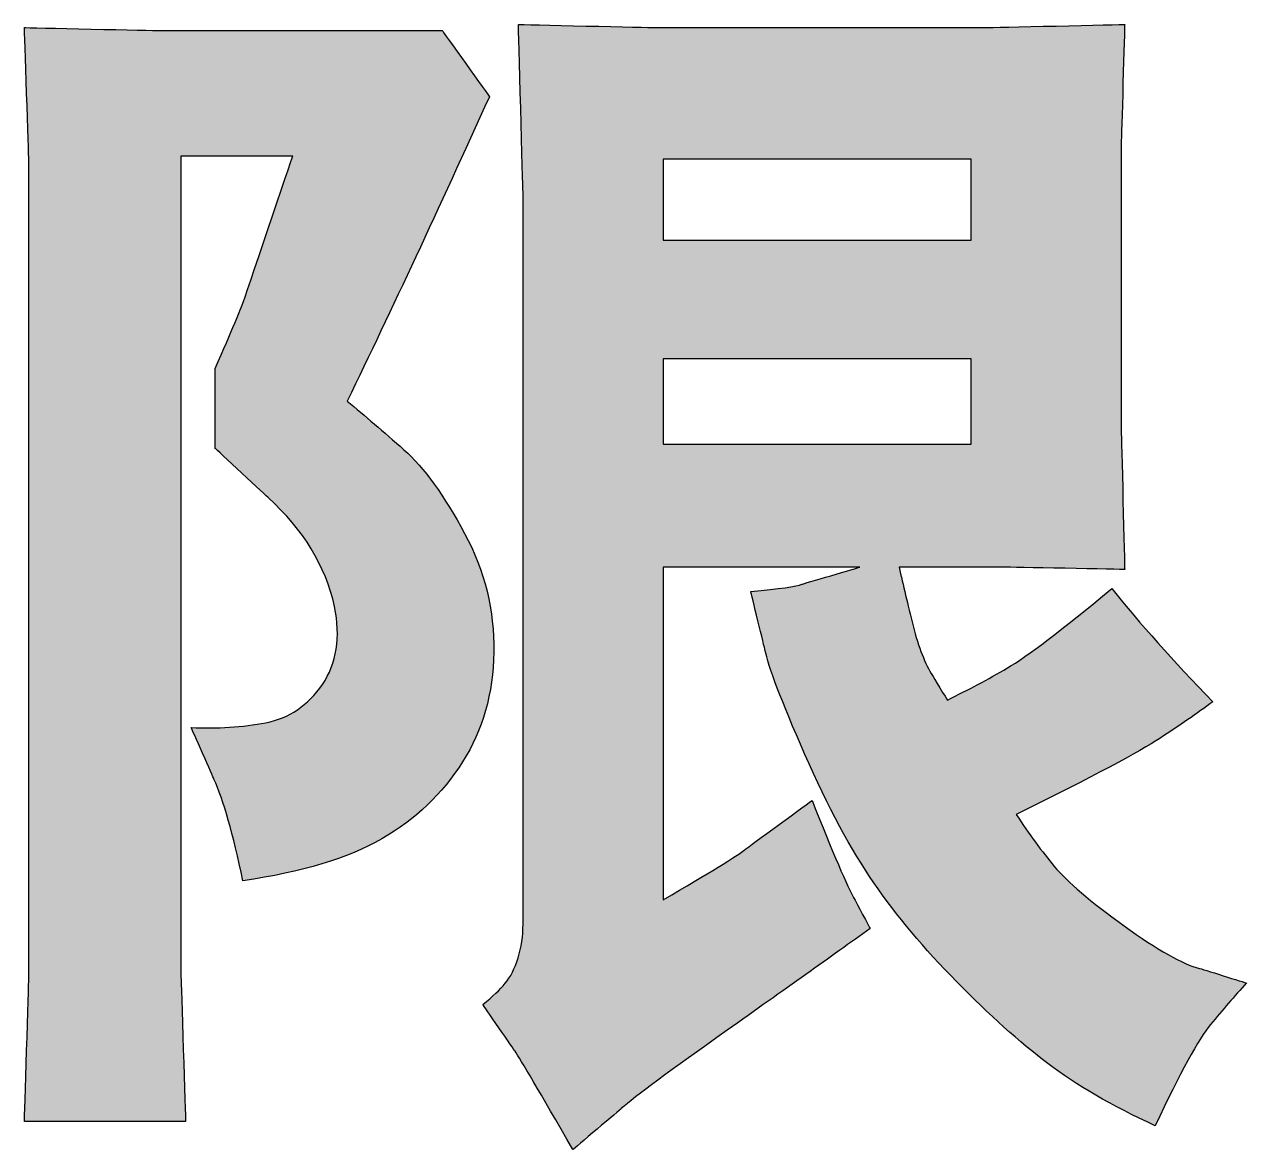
# Model space of a CAD drawing. Header units: millimetres. Extents: x 189 to 1029, y 82 to 676.
# Drawn here: x 995.03 to 1001.86, y 107.46 to 113.75 of the extents above; entities that cross this region are included whole.
import ezdxf
from ezdxf.enums import TextEntityAlignment as Align

# ---------------------------------------------------------------- set-up
doc = ezdxf.new("R2010")
doc.units = ezdxf.units.MM
doc.header["$LTSCALE"] = 2
doc.layers.add('1粗实线', color=7, linetype='Continuous', lineweight=35)
doc.layers.add('5标注层', color=3, linetype='Continuous', lineweight=18)
doc.layers.add('6文本', color=2, linetype='Continuous')
doc.layers.add('图框层', color=7, linetype='Continuous')
doc.styles.add('文字', font='isocp.shx', dxfattribs={"bigfont": 'gbcbig.shx'})

# ---------------------------------------------------------------- blocks, each defined once
blk = doc.blocks.new('LOGO')
at = {"layer": '6文本'}
h = blk.add_hatch(color=2, dxfattribs=at)
h.dxf.hatch_style = 1
edge = h.paths.add_edge_path()
edge.add_spline(control_points=[(-11.3969, 8.3264), (-11.3969, 8.3264), (-11.3969, 10.6211), (-11.3969, 10.6211), (-11.3969, 10.6211)], knot_values=[0.296296, 0.296296, 0.296296, 0.296296, 0.333333, 0.333333, 0.333333, 0.333333, 0.333333], degree=3, periodic=0)
edge.add_spline(control_points=[(-11.3969, 10.6211), (-11.3969, 10.6211), (-11.0845, 10.6211), (-11.0845, 10.6211), (-11.0845, 10.6211)], knot_values=[0.259259, 0.259259, 0.259259, 0.259259, 0.296296, 0.296296, 0.296296, 0.296296, 0.296296], degree=3, periodic=0)
edge.add_spline(control_points=[(-11.0845, 10.6211), (-11.0845, 10.6211), (-11.2238, 10.211), (-11.2238, 10.211), (-11.2238, 10.211)], knot_values=[0.222222, 0.222222, 0.222222, 0.222222, 0.259259, 0.259259, 0.259259, 0.259259, 0.259259], degree=3, periodic=0)
edge.add_spline(control_points=[(-11.2238, 10.211), (-11.2288, 10.1971), (-11.2543, 10.136), (-11.3011, 10.0277), (-11.3011, 10.0277)], knot_values=[0.185185, 0.185185, 0.185185, 0.185185, 0.222222, 0.222222, 0.222222, 0.222222, 0.222222], degree=3, periodic=0)
edge.add_spline(control_points=[(-11.3011, 10.0277), (-11.3011, 10.0277), (-11.3011, 9.8049), (-11.3011, 9.8049), (-11.3011, 9.8049)], knot_values=[0.148148, 0.148148, 0.148148, 0.148148, 0.185185, 0.185185, 0.185185, 0.185185, 0.185185], degree=3, periodic=0)
edge.add_spline(control_points=[(-11.3011, 9.8049), (-11.3011, 9.8049), (-11.1527, 9.6667), (-11.1527, 9.6667), (-11.1527, 9.6667)], knot_values=[0.111111, 0.111111, 0.111111, 0.111111, 0.148148, 0.148148, 0.148148, 0.148148, 0.148148], degree=3, periodic=0)
edge.add_spline(control_points=[(-11.1527, 9.6667), (-11.0542, 9.5773), (-10.9928, 9.4764), (-10.9677, 9.3632), (-10.9677, 9.3632)], knot_values=[0.074074, 0.074074, 0.074074, 0.074074, 0.111111, 0.111111, 0.111111, 0.111111, 0.111111], degree=3, periodic=0)
edge.add_spline(control_points=[(-10.9677, 9.3632), (-10.9502, 9.2771), (-10.9618, 9.2043), (-11.0015, 9.1455), (-11.0015, 9.1455)], knot_values=[0.037037, 0.037037, 0.037037, 0.037037, 0.074074, 0.074074, 0.074074, 0.074074, 0.074074], degree=3, periodic=0)
edge.add_spline(control_points=[(-11.0015, 9.1455), (-11.0424, 9.0864), (-11.0947, 9.0512), (-11.1596, 9.0384)], knot_values=[0, 0, 0, 0, 0.037037, 0.037037, 0.037037, 0.037037], degree=3, periodic=0)
edge.add_spline(control_points=[(-11.1596, 9.0384), (-11.2252, 9.026), (-11.2948, 9.0213), (-11.3686, 9.0247), (-11.3686, 9.0247)], knot_values=[0.962963, 0.962963, 0.962963, 0.962963, 1, 1, 1, 1, 1], degree=3, periodic=0)
edge.add_spline(control_points=[(-11.3686, 9.0247), (-11.3686, 9.0247), (-11.3047, 8.881), (-11.3047, 8.881), (-11.3047, 8.881)], knot_values=[0.925926, 0.925926, 0.925926, 0.925926, 0.962963, 0.962963, 0.962963, 0.962963, 0.962963], degree=3, periodic=0)
edge.add_spline(control_points=[(-11.3047, 8.881), (-11.2784, 8.8226), (-11.2513, 8.7282), (-11.2238, 8.5967), (-11.2238, 8.5967)], knot_values=[0.888889, 0.888889, 0.888889, 0.888889, 0.925926, 0.925926, 0.925926, 0.925926, 0.925926], degree=3, periodic=0)
edge.add_spline(control_points=[(-11.2238, 8.5967), (-11.059, 8.621), (-10.9298, 8.6596), (-10.8359, 8.7141), (-10.8359, 8.7141)], knot_values=[0.851852, 0.851852, 0.851852, 0.851852, 0.888889, 0.888889, 0.888889, 0.888889, 0.888889], degree=3, periodic=0)
edge.add_spline(control_points=[(-10.8359, 8.7141), (-10.7412, 8.7677), (-10.6668, 8.8397), (-10.6099, 8.9289), (-10.6099, 8.9289)], knot_values=[0.814815, 0.814815, 0.814815, 0.814815, 0.851852, 0.851852, 0.851852, 0.851852, 0.851852], degree=3, periodic=0)
edge.add_spline(control_points=[(-10.6099, 8.9289), (-10.5534, 9.0178), (-10.5243, 9.1198), (-10.5228, 9.236), (-10.5228, 9.236)], knot_values=[0.777778, 0.777778, 0.777778, 0.777778, 0.814815, 0.814815, 0.814815, 0.814815, 0.814815], degree=3, periodic=0)
edge.add_spline(control_points=[(-10.5228, 9.236), (-10.5207, 9.3515), (-10.5479, 9.462), (-10.6042, 9.5674), (-10.6042, 9.5674)], knot_values=[0.740741, 0.740741, 0.740741, 0.740741, 0.777778, 0.777778, 0.777778, 0.777778, 0.777778], degree=3, periodic=0)
edge.add_spline(control_points=[(-10.6042, 9.5674), (-10.6609, 9.672), (-10.7172, 9.7505), (-10.7737, 9.8013), (-10.7737, 9.8013)], knot_values=[0.703704, 0.703704, 0.703704, 0.703704, 0.740741, 0.740741, 0.740741, 0.740741, 0.740741], degree=3, periodic=0)
edge.add_spline(control_points=[(-10.7737, 9.8013), (-10.8307, 9.8515), (-10.8836, 9.897), (-10.9321, 9.937), (-10.9321, 9.937)], knot_values=[0.666667, 0.666667, 0.666667, 0.666667, 0.703704, 0.703704, 0.703704, 0.703704, 0.703704], degree=3, periodic=0)
edge.add_spline(control_points=[(-10.9321, 9.937), (-10.8087, 10.1914), (-10.6765, 10.475), (-10.535, 10.7876), (-10.535, 10.7876)], knot_values=[0.62963, 0.62963, 0.62963, 0.62963, 0.666667, 0.666667, 0.666667, 0.666667, 0.666667], degree=3, periodic=0)
edge.add_spline(control_points=[(-10.535, 10.7876), (-10.535, 10.7876), (-10.6668, 10.9723), (-10.6668, 10.9723), (-10.6668, 10.9723)], knot_values=[0.592593, 0.592593, 0.592593, 0.592593, 0.62963, 0.62963, 0.62963, 0.62963, 0.62963], degree=3, periodic=0)
edge.add_spline(control_points=[(-10.6668, 10.9723), (-10.6668, 10.9723), (-11.4606, 10.9723), (-11.4606, 10.9723), (-11.4606, 10.9723)], knot_values=[0.555556, 0.555556, 0.555556, 0.555556, 0.592593, 0.592593, 0.592593, 0.592593, 0.592593], degree=3, periodic=0)
edge.add_spline(control_points=[(-11.4606, 10.9723), (-11.4606, 10.9723), (-11.8344, 10.9807), (-11.8344, 10.9807), (-11.8344, 10.9807)], knot_values=[0.518519, 0.518519, 0.518519, 0.518519, 0.555556, 0.555556, 0.555556, 0.555556, 0.555556], degree=3, periodic=0)
edge.add_spline(control_points=[(-11.8344, 10.9807), (-11.8344, 10.9807), (-11.8222, 10.6128), (-11.8222, 10.6128), (-11.8222, 10.6128)], knot_values=[0.481481, 0.481481, 0.481481, 0.481481, 0.518519, 0.518519, 0.518519, 0.518519, 0.518519], degree=3, periodic=0)
edge.add_spline(control_points=[(-11.8222, 10.6128), (-11.8222, 10.6128), (-11.8222, 8.3212), (-11.8222, 8.3212), (-11.8222, 8.3212)], knot_values=[0.444444, 0.444444, 0.444444, 0.444444, 0.481481, 0.481481, 0.481481, 0.481481, 0.481481], degree=3, periodic=0)
edge.add_spline(control_points=[(-11.8222, 8.3212), (-11.8222, 8.3212), (-11.8344, 7.9246), (-11.8344, 7.9246), (-11.8344, 7.9246)], knot_values=[0.407407, 0.407407, 0.407407, 0.407407, 0.444444, 0.444444, 0.444444, 0.444444, 0.444444], degree=3, periodic=0)
edge.add_spline(control_points=[(-11.8344, 7.9246), (-11.8344, 7.9246), (-11.384, 7.9246), (-11.384, 7.9246), (-11.384, 7.9246)], knot_values=[0.37037, 0.37037, 0.37037, 0.37037, 0.407407, 0.407407, 0.407407, 0.407407, 0.407407], degree=3, periodic=0)
edge.add_spline(control_points=[(-11.384, 7.9246), (-11.384, 7.9246), (-11.3969, 8.3264), (-11.3969, 8.3264), (-11.3969, 8.3264)], knot_values=[0.333333, 0.333333, 0.333333, 0.333333, 0.37037, 0.37037, 0.37037, 0.37037, 0.37037], degree=3, periodic=0)
edge = h.paths.add_edge_path()
edge.add_spline(control_points=[(-10.441, 10.5223), (-10.441, 10.5223), (-10.441, 8.4753), (-10.441, 8.4753), (-10.441, 8.4753)], knot_values=[0.787234, 0.787234, 0.787234, 0.787234, 0.808511, 0.808511, 0.808511, 0.808511, 0.808511], degree=3, periodic=0)
edge.add_spline(control_points=[(-10.441, 8.4753), (-10.441, 8.4421), (-10.4452, 8.411), (-10.4545, 8.3815), (-10.4545, 8.3815)], knot_values=[0.765957, 0.765957, 0.765957, 0.765957, 0.787234, 0.787234, 0.787234, 0.787234, 0.787234], degree=3, periodic=0)
edge.add_spline(control_points=[(-10.4545, 8.3815), (-10.4638, 8.3514), (-10.4762, 8.3277), (-10.4909, 8.3102), (-10.4909, 8.3102)], knot_values=[0.744681, 0.744681, 0.744681, 0.744681, 0.765957, 0.765957, 0.765957, 0.765957, 0.765957], degree=3, periodic=0)
edge.add_spline(control_points=[(-10.4909, 8.3102), (-10.5053, 8.2926), (-10.5258, 8.273), (-10.5534, 8.2513), (-10.5534, 8.2513)], knot_values=[0.723404, 0.723404, 0.723404, 0.723404, 0.744681, 0.744681, 0.744681, 0.744681, 0.744681], degree=3, periodic=0)
edge.add_spline(control_points=[(-10.5534, 8.2513), (-10.5534, 8.2513), (-10.4633, 8.1211), (-10.4633, 8.1211), (-10.4633, 8.1211)], knot_values=[0.702128, 0.702128, 0.702128, 0.702128, 0.723404, 0.723404, 0.723404, 0.723404, 0.723404], degree=3, periodic=0)
edge.add_spline(control_points=[(-10.4633, 8.1211), (-10.4488, 8.0981), (-10.3942, 8.0067), (-10.3014, 7.8457), (-10.3014, 7.8457)], knot_values=[0.680851, 0.680851, 0.680851, 0.680851, 0.702128, 0.702128, 0.702128, 0.702128, 0.702128], degree=3, periodic=0)
edge.add_spline(control_points=[(-10.3014, 7.8457), (-10.3014, 7.8457), (-10.1662, 7.9601), (-10.1662, 7.9601), (-10.1662, 7.9601)], knot_values=[0.659574, 0.659574, 0.659574, 0.659574, 0.680851, 0.680851, 0.680851, 0.680851, 0.680851], degree=3, periodic=0)
edge.add_spline(control_points=[(-10.1662, 7.9601), (-10.128, 7.9936), (-10.0298, 8.0665), (-9.8703, 8.1792), (-9.8703, 8.1792)], knot_values=[0.638298, 0.638298, 0.638298, 0.638298, 0.659574, 0.659574, 0.659574, 0.659574, 0.659574], degree=3, periodic=0)
edge.add_spline(control_points=[(-9.8703, 8.1792), (-9.7109, 8.2921), (-9.5774, 8.3868), (-9.4709, 8.4631), (-9.4709, 8.4631)], knot_values=[0.617021, 0.617021, 0.617021, 0.617021, 0.638298, 0.638298, 0.638298, 0.638298, 0.638298], degree=3, periodic=0)
edge.add_spline(control_points=[(-9.4709, 8.4631), (-9.4709, 8.4631), (-9.5125, 8.5422), (-9.5125, 8.5422), (-9.5125, 8.5422)], knot_values=[0.595745, 0.595745, 0.595745, 0.595745, 0.617021, 0.617021, 0.617021, 0.617021, 0.617021], degree=3, periodic=0)
edge.add_spline(control_points=[(-9.5125, 8.5422), (-9.5353, 8.582), (-9.5753, 8.6749), (-9.6329, 8.8213), (-9.6329, 8.8213)], knot_values=[0.574468, 0.574468, 0.574468, 0.574468, 0.595745, 0.595745, 0.595745, 0.595745, 0.595745], degree=3, periodic=0)
edge.add_spline(control_points=[(-9.6329, 8.8213), (-9.6329, 8.8213), (-9.8178, 8.6861), (-9.8178, 8.6861), (-9.8178, 8.6861)], knot_values=[0.553191, 0.553191, 0.553191, 0.553191, 0.574468, 0.574468, 0.574468, 0.574468, 0.574468], degree=3, periodic=0)
edge.add_spline(control_points=[(-9.8178, 8.6861), (-9.844, 8.6651), (-9.921, 8.6182), (-10.0488, 8.5438), (-10.0488, 8.5438)], knot_values=[0.531915, 0.531915, 0.531915, 0.531915, 0.553191, 0.553191, 0.553191, 0.553191, 0.553191], degree=3, periodic=0)
edge.add_spline(control_points=[(-10.0488, 8.5438), (-10.0488, 8.5438), (-10.0488, 9.4731), (-10.0488, 9.4731), (-10.0488, 9.4731)], knot_values=[0.510638, 0.510638, 0.510638, 0.510638, 0.531915, 0.531915, 0.531915, 0.531915, 0.531915], degree=3, periodic=0)
edge.add_spline(control_points=[(-10.0488, 9.4731), (-10.0488, 9.4731), (-9.4994, 9.4731), (-9.4994, 9.4731), (-9.4994, 9.4731)], knot_values=[0.489362, 0.489362, 0.489362, 0.489362, 0.510638, 0.510638, 0.510638, 0.510638, 0.510638], degree=3, periodic=0)
edge.add_spline(control_points=[(-9.4994, 9.4731), (-9.4994, 9.4731), (-9.6615, 9.4254), (-9.6615, 9.4254), (-9.6615, 9.4254)], knot_values=[0.468085, 0.468085, 0.468085, 0.468085, 0.489362, 0.489362, 0.489362, 0.489362, 0.489362], degree=3, periodic=0)
edge.add_spline(control_points=[(-9.6615, 9.4254), (-9.6764, 9.4191), (-9.7236, 9.4126), (-9.8043, 9.4046), (-9.8043, 9.4046)], knot_values=[0.446809, 0.446809, 0.446809, 0.446809, 0.468085, 0.468085, 0.468085, 0.468085, 0.468085], degree=3, periodic=0)
edge.add_spline(control_points=[(-9.8043, 9.4046), (-9.8043, 9.4046), (-9.7647, 9.2423), (-9.7647, 9.2423), (-9.7647, 9.2423)], knot_values=[0.425532, 0.425532, 0.425532, 0.425532, 0.446809, 0.446809, 0.446809, 0.446809, 0.446809], degree=3, periodic=0)
edge.add_spline(control_points=[(-9.7647, 9.2423), (-9.7552, 9.1966), (-9.7193, 9.0992), (-9.6538, 8.9513), (-9.6538, 8.9513)], knot_values=[0.404255, 0.404255, 0.404255, 0.404255, 0.425532, 0.425532, 0.425532, 0.425532, 0.425532], degree=3, periodic=0)
edge.add_spline(control_points=[(-9.6538, 8.9513), (-9.5882, 8.8024), (-9.5239, 8.6824), (-9.4602, 8.5911), (-9.4602, 8.5911)], knot_values=[0.382979, 0.382979, 0.382979, 0.382979, 0.404255, 0.404255, 0.404255, 0.404255, 0.404255], degree=3, periodic=0)
edge.add_spline(control_points=[(-9.4602, 8.5911), (-9.3971, 8.4989), (-9.3206, 8.407), (-9.2286, 8.3143), (-9.2286, 8.3143)], knot_values=[0.361702, 0.361702, 0.361702, 0.361702, 0.382979, 0.382979, 0.382979, 0.382979, 0.382979], degree=3, periodic=0)
edge.add_spline(control_points=[(-9.2286, 8.3143), (-9.1379, 8.2221), (-9.053, 8.1459), (-8.9739, 8.0861), (-8.9739, 8.0861)], knot_values=[0.340426, 0.340426, 0.340426, 0.340426, 0.361702, 0.361702, 0.361702, 0.361702, 0.361702], degree=3, periodic=0)
edge.add_spline(control_points=[(-8.9739, 8.0861), (-8.8948, 8.0261), (-8.7955, 7.968), (-8.6745, 7.9123), (-8.6745, 7.9123)], knot_values=[0.319149, 0.319149, 0.319149, 0.319149, 0.340426, 0.340426, 0.340426, 0.340426, 0.340426], degree=3, periodic=0)
edge.add_spline(control_points=[(-8.6745, 7.9123), (-8.604, 8.0607), (-8.5524, 8.155), (-8.5191, 8.1952), (-8.5191, 8.1952)], knot_values=[0.297872, 0.297872, 0.297872, 0.297872, 0.319149, 0.319149, 0.319149, 0.319149, 0.319149], degree=3, periodic=0)
edge.add_spline(control_points=[(-8.5191, 8.1952), (-8.4859, 8.2361), (-8.4522, 8.2742), (-8.4187, 8.3112), (-8.4187, 8.3112)], knot_values=[0.276596, 0.276596, 0.276596, 0.276596, 0.297872, 0.297872, 0.297872, 0.297872, 0.297872], degree=3, periodic=0)
edge.add_spline(control_points=[(-8.4187, 8.3112), (-8.4187, 8.3112), (-8.5503, 8.352), (-8.5503, 8.352), (-8.5503, 8.352)], knot_values=[0.255319, 0.255319, 0.255319, 0.255319, 0.276596, 0.276596, 0.276596, 0.276596, 0.276596], degree=3, periodic=0)
edge.add_spline(control_points=[(-8.5503, 8.352), (-8.5969, 8.3631), (-8.6671, 8.4034), (-8.7612, 8.471), (-8.7612, 8.471)], knot_values=[0.234043, 0.234043, 0.234043, 0.234043, 0.255319, 0.255319, 0.255319, 0.255319, 0.255319], degree=3, periodic=0)
edge.add_spline(control_points=[(-8.7612, 8.471), (-8.8556, 8.5389), (-8.9195, 8.5941), (-8.9556, 8.6361), (-8.9556, 8.6361)], knot_values=[0.212766, 0.212766, 0.212766, 0.212766, 0.234043, 0.234043, 0.234043, 0.234043, 0.234043], degree=3, periodic=0)
edge.add_spline(control_points=[(-8.9556, 8.6361), (-8.9904, 8.6784), (-9.0264, 8.7268), (-9.0622, 8.7819), (-9.0622, 8.7819)], knot_values=[0.191489, 0.191489, 0.191489, 0.191489, 0.212766, 0.212766, 0.212766, 0.212766, 0.212766], degree=3, periodic=0)
edge.add_spline(control_points=[(-9.0622, 8.7819), (-8.8493, 8.8875), (-8.7153, 8.959), (-8.6608, 8.9946), (-8.6608, 8.9946)], knot_values=[0.170213, 0.170213, 0.170213, 0.170213, 0.191489, 0.191489, 0.191489, 0.191489, 0.191489], degree=3, periodic=0)
edge.add_spline(control_points=[(-8.6608, 8.9946), (-8.6059, 9.0306), (-8.557, 9.0644), (-8.5132, 9.0968), (-8.5132, 9.0968)], knot_values=[0.148936, 0.148936, 0.148936, 0.148936, 0.170213, 0.170213, 0.170213, 0.170213, 0.170213], degree=3, periodic=0)
edge.add_spline(control_points=[(-8.5132, 9.0968), (-8.6232, 9.2107), (-8.7173, 9.3163), (-8.7955, 9.4131), (-8.7955, 9.4131)], knot_values=[0.12766, 0.12766, 0.12766, 0.12766, 0.148936, 0.148936, 0.148936, 0.148936, 0.148936], degree=3, periodic=0)
edge.add_spline(control_points=[(-8.7955, 9.4131), (-8.9355, 9.2971), (-9.0327, 9.2228), (-9.0871, 9.1914), (-9.0871, 9.1914)], knot_values=[0.106383, 0.106383, 0.106383, 0.106383, 0.12766, 0.12766, 0.12766, 0.12766, 0.12766], degree=3, periodic=0)
edge.add_spline(control_points=[(-9.0871, 9.1914), (-9.1411, 9.1598), (-9.1968, 9.1304), (-9.255, 9.1016), (-9.255, 9.1016)], knot_values=[0.085106, 0.085106, 0.085106, 0.085106, 0.106383, 0.106383, 0.106383, 0.106383, 0.106383], degree=3, periodic=0)
edge.add_spline(control_points=[(-9.255, 9.1016), (-9.255, 9.1016), (-9.2963, 9.17), (-9.2963, 9.17), (-9.2963, 9.17)], knot_values=[0.06383, 0.06383, 0.06383, 0.06383, 0.085106, 0.085106, 0.085106, 0.085106, 0.085106], degree=3, periodic=0)
edge.add_spline(control_points=[(-9.2963, 9.17), (-9.3168, 9.202), (-9.3355, 9.2484), (-9.3505, 9.3088), (-9.3505, 9.3088)], knot_values=[0.042553, 0.042553, 0.042553, 0.042553, 0.06383, 0.06383, 0.06383, 0.06383, 0.06383], degree=3, periodic=0)
edge.add_spline(control_points=[(-9.3505, 9.3088), (-9.3661, 9.3692), (-9.3784, 9.424), (-9.39, 9.4731), (-9.39, 9.4731)], knot_values=[0.021277, 0.021277, 0.021277, 0.021277, 0.042553, 0.042553, 0.042553, 0.042553, 0.042553], degree=3, periodic=0)
edge.add_spline(control_points=[(-9.39, 9.4731), (-9.39, 9.4731), (-9.0927, 9.4731), (-9.0927, 9.4731), (-9.0927, 9.4731)], knot_values=[0.978723, 0.978723, 0.978723, 0.978723, 1, 1, 1, 1, 1], degree=3, periodic=0)
edge.add_spline(control_points=[(-9.0927, 9.4731), (-9.0927, 9.4731), (-8.7593, 9.4664), (-8.7593, 9.4664), (-8.7593, 9.4664)], knot_values=[0.957447, 0.957447, 0.957447, 0.957447, 0.978723, 0.978723, 0.978723, 0.978723, 0.978723], degree=3, periodic=0)
edge.add_spline(control_points=[(-8.7593, 9.4664), (-8.7593, 9.4664), (-8.7688, 9.8512), (-8.7688, 9.8512), (-8.7688, 9.8512)], knot_values=[0.93617, 0.93617, 0.93617, 0.93617, 0.957447, 0.957447, 0.957447, 0.957447, 0.957447], degree=3, periodic=0)
edge.add_spline(control_points=[(-8.7688, 9.8512), (-8.7688, 9.8512), (-8.7688, 10.6609), (-8.7688, 10.6609), (-8.7688, 10.6609)], knot_values=[0.914894, 0.914894, 0.914894, 0.914894, 0.93617, 0.93617, 0.93617, 0.93617, 0.93617], degree=3, periodic=0)
edge.add_spline(control_points=[(-8.7688, 10.6609), (-8.7688, 10.6609), (-8.7593, 10.9894), (-8.7593, 10.9894), (-8.7593, 10.9894)], knot_values=[0.893617, 0.893617, 0.893617, 0.893617, 0.914894, 0.914894, 0.914894, 0.914894, 0.914894], degree=3, periodic=0)
edge.add_spline(control_points=[(-8.7593, 10.9894), (-8.7593, 10.9894), (-9.1432, 10.9807), (-9.1432, 10.9807), (-9.1432, 10.9807)], knot_values=[0.87234, 0.87234, 0.87234, 0.87234, 0.893617, 0.893617, 0.893617, 0.893617, 0.893617], degree=3, periodic=0)
edge.add_spline(control_points=[(-9.1432, 10.9807), (-9.1432, 10.9807), (-10.0755, 10.9807), (-10.0755, 10.9807), (-10.0755, 10.9807)], knot_values=[0.851064, 0.851064, 0.851064, 0.851064, 0.87234, 0.87234, 0.87234, 0.87234, 0.87234], degree=3, periodic=0)
edge.add_spline(control_points=[(-10.0755, 10.9807), (-10.0755, 10.9807), (-10.454, 10.9894), (-10.454, 10.9894), (-10.454, 10.9894)], knot_values=[0.829787, 0.829787, 0.829787, 0.829787, 0.851064, 0.851064, 0.851064, 0.851064, 0.851064], degree=3, periodic=0)
edge.add_spline(control_points=[(-10.454, 10.9894), (-10.454, 10.9894), (-10.441, 10.5223), (-10.441, 10.5223), (-10.441, 10.5223)], knot_values=[0.808511, 0.808511, 0.808511, 0.808511, 0.829787, 0.829787, 0.829787, 0.829787, 0.829787], degree=3, periodic=0)
edge = h.paths.add_edge_path(flags=16)
edge.add_spline(control_points=[(-10.0488, 10.0549), (-10.0487, 10.0549), (-9.1884, 10.0549), (-9.1884, 10.0549)], knot_values=[0.600002, 0.600002, 0.600002, 0.600002, 0.799998, 0.799998, 0.799998, 0.799998], degree=3, periodic=0)
edge.add_spline(control_points=[(-9.1884, 10.0549), (-9.1884, 10.0549), (-9.1884, 9.8168), (-9.1884, 9.8168)], knot_values=[0.400002, 0.400002, 0.400002, 0.400002, 0.599998, 0.599998, 0.599998, 0.599998], degree=3, periodic=0)
edge.add_spline(control_points=[(-9.1884, 9.8168), (-9.1884, 9.8168), (-10.0487, 9.8168), (-10.0488, 9.8168)], knot_values=[0.200002, 0.200002, 0.200002, 0.200002, 0.399998, 0.399998, 0.399998, 0.399998], degree=3, periodic=0)
edge.add_spline(control_points=[(-10.0488, 9.8168), (-10.0488, 9.8168), (-10.0488, 10.0549), (-10.0488, 10.0549)], knot_values=[0.800002, 0.800002, 0.800002, 0.800002, 0.999998, 0.999998, 0.999998, 0.999998], degree=3, periodic=0)
edge = h.paths.add_edge_path(flags=16)
edge.add_spline(control_points=[(-10.0488, 10.387), (-10.0488, 10.387), (-10.0488, 10.6128), (-10.0488, 10.6128)], knot_values=[0.600002, 0.600002, 0.600002, 0.600002, 0.799998, 0.799998, 0.799998, 0.799998], degree=3, periodic=0)
edge.add_spline(control_points=[(-10.0488, 10.6128), (-10.0487, 10.6128), (-9.1884, 10.6128), (-9.1884, 10.6128)], knot_values=[0.400002, 0.400002, 0.400002, 0.400002, 0.599998, 0.599998, 0.599998, 0.599998], degree=3, periodic=0)
edge.add_spline(control_points=[(-9.1884, 10.6128), (-9.1884, 10.6128), (-9.1884, 10.387), (-9.1884, 10.387)], knot_values=[0.200002, 0.200002, 0.200002, 0.200002, 0.399998, 0.399998, 0.399998, 0.399998], degree=3, periodic=0)
edge.add_spline(control_points=[(-9.1884, 10.387), (-9.1884, 10.387), (-10.0487, 10.387), (-10.0488, 10.387)], knot_values=[0.800002, 0.800002, 0.800002, 0.800002, 0.999998, 0.999998, 0.999998, 0.999998], degree=3, periodic=0)
at = {"layer": '6文本', "color": 250}
for points, knots in [([(-11.8222, 10.6128), (-11.8222, 10.6128), (-11.8222, 10.6128), (-11.8344, 10.9807), (-11.8344, 10.9807)], [0.48148148, 0.48148148, 0.48148148, 0.48148148, 0.48148149, 0.51851852, 0.51851852, 0.51851852, 0.51851852]), ([(-11.8344, 10.9807), (-11.8344, 10.9807), (-11.8344, 10.9807), (-11.4606, 10.9723), (-11.4606, 10.9723)], [0.51851852, 0.51851852, 0.51851852, 0.51851852, 0.51851853, 0.55555556, 0.55555556, 0.55555556, 0.55555556]), ([(-11.4606, 10.9723), (-11.4606, 10.9723), (-11.4606, 10.9723), (-10.6668, 10.9723), (-10.6668, 10.9723)], [0.55555556, 0.55555556, 0.55555556, 0.55555556, 0.55555557, 0.59259259, 0.59259259, 0.59259259, 0.59259259]), ([(-10.6668, 10.9723), (-10.6668, 10.9723), (-10.6668, 10.9723), (-10.535, 10.7876), (-10.535, 10.7876)], [0.59259259, 0.59259259, 0.59259259, 0.59259259, 0.5925926, 0.62962963, 0.62962963, 0.62962963, 0.62962963]), ([(-10.441, 10.5223), (-10.441, 10.5223), (-10.441, 10.5223), (-10.454, 10.9894), (-10.454, 10.9894)], [0.80851064, 0.80851064, 0.80851064, 0.80851064, 0.80851065, 0.82978723, 0.82978723, 0.82978723, 0.82978723]), ([(-10.454, 10.9894), (-10.454, 10.9894), (-10.454, 10.9894), (-10.0755, 10.9807), (-10.0755, 10.9807)], [0.82978723, 0.82978723, 0.82978723, 0.82978723, 0.82978724, 0.85106383, 0.85106383, 0.85106383, 0.85106383]), ([(-10.0755, 10.9807), (-10.0755, 10.9807), (-10.0755, 10.9807), (-9.1432, 10.9807), (-9.1432, 10.9807)], [0.85106383, 0.85106383, 0.85106383, 0.85106383, 0.85106384, 0.87234043, 0.87234043, 0.87234043, 0.87234043]), ([(-9.1432, 10.9807), (-9.1432, 10.9807), (-9.1432, 10.9807), (-8.7593, 10.9894), (-8.7593, 10.9894)], [0.87234043, 0.87234043, 0.87234043, 0.87234043, 0.87234044, 0.89361702, 0.89361702, 0.89361702, 0.89361702]), ([(-8.7593, 10.9894), (-8.7593, 10.9894), (-8.7593, 10.9894), (-8.7688, 10.6609), (-8.7688, 10.6609)], [0.89361702, 0.89361702, 0.89361702, 0.89361702, 0.89361703, 0.91489362, 0.91489362, 0.91489362, 0.91489362]), ([(-10.535, 10.7876), (-10.535, 10.7876), (-10.6765, 10.475), (-10.8087, 10.1914), (-10.9321, 9.937)], [0.62962963, 0.62962963, 0.62962963, 0.62962963, 0.62962964, 0.66666667, 0.66666667, 0.66666667, 0.66666667]), ([(-8.7688, 10.6609), (-8.7688, 10.6609), (-8.7688, 10.6609), (-8.7688, 9.8512), (-8.7688, 9.8512)], [0.91489362, 0.91489362, 0.91489362, 0.91489362, 0.91489363, 0.93617021, 0.93617021, 0.93617021, 0.93617021]), ([(-11.8222, 8.3212), (-11.8222, 8.3212), (-11.8222, 8.3212), (-11.8222, 10.6128), (-11.8222, 10.6128)], [0.44444444, 0.44444444, 0.44444444, 0.44444444, 0.44444445, 0.48148148, 0.48148148, 0.48148148, 0.48148148]), ([(-11.0845, 10.6211), (-11.0845, 10.6211), (-11.0845, 10.6211), (-11.3969, 10.6211), (-11.3969, 10.6211)], [0.25925926, 0.25925926, 0.25925926, 0.25925926, 0.25925927, 0.2962963, 0.2962963, 0.2962963, 0.2962963]), ([(-11.3969, 10.6211), (-11.3969, 10.6211), (-11.3969, 10.6211), (-11.3969, 8.3264), (-11.3969, 8.3264)], [0.2962963, 0.2962963, 0.2962963, 0.2962963, 0.29629631, 0.33333333, 0.33333333, 0.33333333, 0.33333333]), ([(-11.2238, 10.211), (-11.2238, 10.211), (-11.2238, 10.211), (-11.0845, 10.6211), (-11.0845, 10.6211)], [0.22222222, 0.22222222, 0.22222222, 0.22222222, 0.22222223, 0.25925926, 0.25925926, 0.25925926, 0.25925926]), ([(-9.1884, 10.6128), (-9.1884, 10.6128), (-9.1884, 10.6128), (-10.0488, 10.6128), (-10.0488, 10.6128)], [0.4, 0.4, 0.4, 0.4, 0.4, 0.6, 0.6, 0.6, 0.6]), ([(-10.0488, 10.6128), (-10.0488, 10.6128), (-10.0488, 10.6128), (-10.0488, 10.387), (-10.0488, 10.387)], [0.6, 0.6, 0.6, 0.6, 0.6, 0.8, 0.8, 0.8, 0.8]), ([(-9.1884, 10.387), (-9.1884, 10.387), (-9.1884, 10.387), (-9.1884, 10.6128), (-9.1884, 10.6128)], [0.2, 0.2, 0.2, 0.2, 0.2, 0.4, 0.4, 0.4, 0.4]), ([(-10.441, 8.4753), (-10.441, 8.4753), (-10.441, 8.4753), (-10.441, 10.5223), (-10.441, 10.5223)], [0.78723404, 0.78723404, 0.78723404, 0.78723404, 0.78723405, 0.80851064, 0.80851064, 0.80851064, 0.80851064]), ([(-10.0488, 10.387), (-10.0488, 10.387), (-10.0488, 10.387), (-9.1884, 10.387), (-9.1884, 10.387)], [0.8, 0.8, 0.8, 0.8, 0.8, 1, 1, 1, 1]), ([(-11.3011, 10.0277), (-11.3011, 10.0277), (-11.2543, 10.136), (-11.2288, 10.1971), (-11.2238, 10.211)], [0.18518519, 0.18518519, 0.18518519, 0.18518519, 0.1851852, 0.22222222, 0.22222222, 0.22222222, 0.22222222]), ([(-9.1884, 10.0549), (-9.1884, 10.0549), (-9.1884, 10.0549), (-10.0488, 10.0549), (-10.0488, 10.0549)], [0.6, 0.6, 0.6, 0.6, 0.6, 0.8, 0.8, 0.8, 0.8]), ([(-10.0488, 10.0549), (-10.0488, 10.0549), (-10.0488, 10.0549), (-10.0488, 9.8168), (-10.0488, 9.8168)], [0.8, 0.8, 0.8, 0.8, 0.8, 1, 1, 1, 1]), ([(-9.1884, 9.8168), (-9.1884, 9.8168), (-9.1884, 9.8168), (-9.1884, 10.0549), (-9.1884, 10.0549)], [0.4, 0.4, 0.4, 0.4, 0.4, 0.6, 0.6, 0.6, 0.6]), ([(-11.3011, 9.8049), (-11.3011, 9.8049), (-11.3011, 9.8049), (-11.3011, 10.0277), (-11.3011, 10.0277)], [0.14814815, 0.14814815, 0.14814815, 0.14814815, 0.14814816, 0.18518519, 0.18518519, 0.18518519, 0.18518519]), ([(-10.9321, 9.937), (-10.9321, 9.937), (-10.8836, 9.897), (-10.8307, 9.8515), (-10.7737, 9.8013)], [0.66666667, 0.66666667, 0.66666667, 0.66666667, 0.66666668, 0.7037037, 0.7037037, 0.7037037, 0.7037037]), ([(-8.7688, 9.8512), (-8.7688, 9.8512), (-8.7688, 9.8512), (-8.7593, 9.4664), (-8.7593, 9.4664)], [0.93617021, 0.93617021, 0.93617021, 0.93617021, 0.93617022, 0.95744681, 0.95744681, 0.95744681, 0.95744681]), ([(-11.1527, 9.6667), (-11.1527, 9.6667), (-11.1527, 9.6667), (-11.3011, 9.8049), (-11.3011, 9.8049)], [0.11111111, 0.11111111, 0.11111111, 0.11111111, 0.11111112, 0.14814815, 0.14814815, 0.14814815, 0.14814815]), ([(-10.0488, 9.8168), (-10.0488, 9.8168), (-10.0488, 9.8168), (-9.1884, 9.8168), (-9.1884, 9.8168)], [0.2, 0.2, 0.2, 0.2, 0.2, 0.4, 0.4, 0.4, 0.4]), ([(-10.7737, 9.8013), (-10.7737, 9.8013), (-10.7172, 9.7505), (-10.6609, 9.672), (-10.6042, 9.5674)], [0.7037037, 0.7037037, 0.7037037, 0.7037037, 0.70370371, 0.74074074, 0.74074074, 0.74074074, 0.74074074]), ([(-10.9677, 9.3632), (-10.9677, 9.3632), (-10.9928, 9.4764), (-11.0542, 9.5773), (-11.1527, 9.6667)], [0.07407407, 0.07407407, 0.07407407, 0.07407407, 0.07407408, 0.11111111, 0.11111111, 0.11111111, 0.11111111]), ([(-10.6042, 9.5674), (-10.6042, 9.5674), (-10.5479, 9.462), (-10.5207, 9.3515), (-10.5228, 9.236)], [0.74074074, 0.74074074, 0.74074074, 0.74074074, 0.74074075, 0.77777778, 0.77777778, 0.77777778, 0.77777778]), ([(-9.4994, 9.4731), (-9.4994, 9.4731), (-9.4994, 9.4731), (-10.0488, 9.4731), (-10.0488, 9.4731)], [0.4893617, 0.4893617, 0.4893617, 0.4893617, 0.48936171, 0.5106383, 0.5106383, 0.5106383, 0.5106383]), ([(-10.0488, 9.4731), (-10.0488, 9.4731), (-10.0488, 9.4731), (-10.0488, 8.5438), (-10.0488, 8.5438)], [0.5106383, 0.5106383, 0.5106383, 0.5106383, 0.51063831, 0.53191489, 0.53191489, 0.53191489, 0.53191489]), ([(-9.6615, 9.4254), (-9.6615, 9.4254), (-9.6615, 9.4254), (-9.4994, 9.4731), (-9.4994, 9.4731)], [0.46808511, 0.46808511, 0.46808511, 0.46808511, 0.46808512, 0.4893617, 0.4893617, 0.4893617, 0.4893617]), ([(-9.39, 9.4731), (-9.39, 9.4731), (-9.3784, 9.424), (-9.3661, 9.3692), (-9.3505, 9.3088)], [0.0212766, 0.0212766, 0.0212766, 0.0212766, 0.02127661, 0.04255319, 0.04255319, 0.04255319, 0.04255319]), ([(-9.0927, 9.4731), (-9.0927, 9.4731), (-9.0927, 9.4731), (-9.39, 9.4731), (-9.39, 9.4731)], [0.9787234, 0.9787234, 0.9787234, 0.9787234, 0.97872341, 1, 1, 1, 1]), ([(-8.7593, 9.4664), (-8.7593, 9.4664), (-8.7593, 9.4664), (-9.0927, 9.4731), (-9.0927, 9.4731)], [0.95744681, 0.95744681, 0.95744681, 0.95744681, 0.95744682, 0.9787234, 0.9787234, 0.9787234, 0.9787234]), ([(-9.8043, 9.4046), (-9.8043, 9.4046), (-9.7236, 9.4126), (-9.6764, 9.4191), (-9.6615, 9.4254)], [0.44680851, 0.44680851, 0.44680851, 0.44680851, 0.44680852, 0.46808511, 0.46808511, 0.46808511, 0.46808511]), ([(-9.7647, 9.2423), (-9.7647, 9.2423), (-9.7647, 9.2423), (-9.8043, 9.4046), (-9.8043, 9.4046)], [0.42553191, 0.42553191, 0.42553191, 0.42553191, 0.42553192, 0.44680851, 0.44680851, 0.44680851, 0.44680851]), ([(-9.0871, 9.1914), (-9.0871, 9.1914), (-9.0327, 9.2228), (-8.9355, 9.2971), (-8.7955, 9.4131)], [0.10638298, 0.10638298, 0.10638298, 0.10638298, 0.10638299, 0.12765957, 0.12765957, 0.12765957, 0.12765957]), ([(-8.7955, 9.4131), (-8.7955, 9.4131), (-8.7173, 9.3163), (-8.6232, 9.2107), (-8.5132, 9.0968)], [0.12765957, 0.12765957, 0.12765957, 0.12765957, 0.12765958, 0.14893617, 0.14893617, 0.14893617, 0.14893617]), ([(-11.0015, 9.1455), (-11.0015, 9.1455), (-10.9618, 9.2043), (-10.9502, 9.2771), (-10.9677, 9.3632)], [0.03703704, 0.03703704, 0.03703704, 0.03703704, 0.03703705, 0.07407407, 0.07407407, 0.07407407, 0.07407407]), ([(-9.3505, 9.3088), (-9.3505, 9.3088), (-9.3355, 9.2484), (-9.3168, 9.202), (-9.2963, 9.17)], [0.04255319, 0.04255319, 0.04255319, 0.04255319, 0.0425532, 0.06382979, 0.06382979, 0.06382979, 0.06382979]), ([(-10.5228, 9.236), (-10.5228, 9.236), (-10.5243, 9.1198), (-10.5534, 9.0178), (-10.6099, 8.9289)], [0.77777778, 0.77777778, 0.77777778, 0.77777778, 0.77777779, 0.81481481, 0.81481481, 0.81481481, 0.81481481]), ([(-9.6538, 8.9513), (-9.6538, 8.9513), (-9.7193, 9.0992), (-9.7552, 9.1966), (-9.7647, 9.2423)], [0.40425532, 0.40425532, 0.40425532, 0.40425532, 0.40425533, 0.42553191, 0.42553191, 0.42553191, 0.42553191]), ([(-9.255, 9.1016), (-9.255, 9.1016), (-9.1968, 9.1304), (-9.1411, 9.1598), (-9.0871, 9.1914)], [0.08510638, 0.08510638, 0.08510638, 0.08510638, 0.08510639, 0.10638298, 0.10638298, 0.10638298, 0.10638298]), ([(-9.2963, 9.17), (-9.2963, 9.17), (-9.2963, 9.17), (-9.255, 9.1016), (-9.255, 9.1016)], [0.06382979, 0.06382979, 0.06382979, 0.06382979, 0.0638298, 0.08510638, 0.08510638, 0.08510638, 0.08510638]), ([(-8.5132, 9.0968), (-8.5132, 9.0968), (-8.557, 9.0644), (-8.6059, 9.0306), (-8.6608, 8.9946)], [0.14893617, 0.14893617, 0.14893617, 0.14893617, 0.14893618, 0.17021277, 0.17021277, 0.17021277, 0.17021277]), ([(-11.3686, 9.0247), (-11.3686, 9.0247), (-11.2948, 9.0213), (-11.2252, 9.026), (-11.1596, 9.0384)], [0.96296296, 0.96296296, 0.96296296, 0.96296296, 0.96296297, 1, 1, 1, 1]), ([(-11.3047, 8.881), (-11.3047, 8.881), (-11.3047, 8.881), (-11.3686, 9.0247), (-11.3686, 9.0247)], [0.92592593, 0.92592593, 0.92592593, 0.92592593, 0.92592594, 0.96296296, 0.96296296, 0.96296296, 0.96296296]), ([(-8.6608, 8.9946), (-8.6608, 8.9946), (-8.7153, 8.959), (-8.8493, 8.8875), (-9.0622, 8.7819)], [0.17021277, 0.17021277, 0.17021277, 0.17021277, 0.17021278, 0.19148936, 0.19148936, 0.19148936, 0.19148936]), ([(-9.4602, 8.5911), (-9.4602, 8.5911), (-9.5239, 8.6824), (-9.5882, 8.8024), (-9.6538, 8.9513)], [0.38297872, 0.38297872, 0.38297872, 0.38297872, 0.38297873, 0.40425532, 0.40425532, 0.40425532, 0.40425532]), ([(-10.6099, 8.9289), (-10.6099, 8.9289), (-10.6668, 8.8397), (-10.7412, 8.7677), (-10.8359, 8.7141)], [0.81481481, 0.81481481, 0.81481481, 0.81481481, 0.81481482, 0.85185185, 0.85185185, 0.85185185, 0.85185185]), ([(-11.2238, 8.5967), (-11.2238, 8.5967), (-11.2513, 8.7282), (-11.2784, 8.8226), (-11.3047, 8.881)], [0.88888889, 0.88888889, 0.88888889, 0.88888889, 0.8888889, 0.92592593, 0.92592593, 0.92592593, 0.92592593]), ([(-9.8178, 8.6861), (-9.8178, 8.6861), (-9.8178, 8.6861), (-9.6329, 8.8213), (-9.6329, 8.8213)], [0.55319149, 0.55319149, 0.55319149, 0.55319149, 0.5531915, 0.57446809, 0.57446809, 0.57446809, 0.57446809]), ([(-9.6329, 8.8213), (-9.6329, 8.8213), (-9.5753, 8.6749), (-9.5353, 8.582), (-9.5125, 8.5422)], [0.57446809, 0.57446809, 0.57446809, 0.57446809, 0.5744681, 0.59574468, 0.59574468, 0.59574468, 0.59574468]), ([(-9.0622, 8.7819), (-9.0622, 8.7819), (-9.0264, 8.7268), (-8.9904, 8.6784), (-8.9556, 8.6361)], [0.19148936, 0.19148936, 0.19148936, 0.19148936, 0.19148937, 0.21276596, 0.21276596, 0.21276596, 0.21276596]), ([(-10.8359, 8.7141), (-10.8359, 8.7141), (-10.9298, 8.6596), (-11.059, 8.621), (-11.2238, 8.5967)], [0.85185185, 0.85185185, 0.85185185, 0.85185185, 0.85185186, 0.88888889, 0.88888889, 0.88888889, 0.88888889]), ([(-10.0488, 8.5438), (-10.0488, 8.5438), (-9.921, 8.6182), (-9.844, 8.6651), (-9.8178, 8.6861)], [0.53191489, 0.53191489, 0.53191489, 0.53191489, 0.5319149, 0.55319149, 0.55319149, 0.55319149, 0.55319149]), ([(-8.9556, 8.6361), (-8.9556, 8.6361), (-8.9195, 8.5941), (-8.8556, 8.5389), (-8.7612, 8.471)], [0.21276596, 0.21276596, 0.21276596, 0.21276596, 0.21276597, 0.23404255, 0.23404255, 0.23404255, 0.23404255]), ([(-9.2286, 8.3143), (-9.2286, 8.3143), (-9.3206, 8.407), (-9.3971, 8.4989), (-9.4602, 8.5911)], [0.36170213, 0.36170213, 0.36170213, 0.36170213, 0.36170214, 0.38297872, 0.38297872, 0.38297872, 0.38297872]), ([(-9.5125, 8.5422), (-9.5125, 8.5422), (-9.5125, 8.5422), (-9.4709, 8.4631), (-9.4709, 8.4631)], [0.59574468, 0.59574468, 0.59574468, 0.59574468, 0.59574469, 0.61702128, 0.61702128, 0.61702128, 0.61702128]), ([(-10.4545, 8.3815), (-10.4545, 8.3815), (-10.4452, 8.411), (-10.441, 8.4421), (-10.441, 8.4753)], [0.76595745, 0.76595745, 0.76595745, 0.76595745, 0.76595746, 0.78723404, 0.78723404, 0.78723404, 0.78723404]), ([(-9.4709, 8.4631), (-9.4709, 8.4631), (-9.5774, 8.3868), (-9.7109, 8.2921), (-9.8703, 8.1792)], [0.61702128, 0.61702128, 0.61702128, 0.61702128, 0.61702129, 0.63829787, 0.63829787, 0.63829787, 0.63829787]), ([(-8.7612, 8.471), (-8.7612, 8.471), (-8.6671, 8.4034), (-8.5969, 8.3631), (-8.5503, 8.352)], [0.23404255, 0.23404255, 0.23404255, 0.23404255, 0.23404256, 0.25531915, 0.25531915, 0.25531915, 0.25531915]), ([(-10.4909, 8.3102), (-10.4909, 8.3102), (-10.4762, 8.3277), (-10.4638, 8.3514), (-10.4545, 8.3815)], [0.74468085, 0.74468085, 0.74468085, 0.74468085, 0.74468086, 0.76595745, 0.76595745, 0.76595745, 0.76595745]), ([(-8.5503, 8.352), (-8.5503, 8.352), (-8.5503, 8.352), (-8.4187, 8.3112), (-8.4187, 8.3112)], [0.25531915, 0.25531915, 0.25531915, 0.25531915, 0.25531916, 0.27659574, 0.27659574, 0.27659574, 0.27659574]), ([(-11.8344, 7.9246), (-11.8344, 7.9246), (-11.8344, 7.9246), (-11.8222, 8.3212), (-11.8222, 8.3212)], [0.40740741, 0.40740741, 0.40740741, 0.40740741, 0.40740742, 0.44444444, 0.44444444, 0.44444444, 0.44444444]), ([(-11.3969, 8.3264), (-11.3969, 8.3264), (-11.3969, 8.3264), (-11.384, 7.9246), (-11.384, 7.9246)], [0.33333333, 0.33333333, 0.33333333, 0.33333333, 0.33333334, 0.37037037, 0.37037037, 0.37037037, 0.37037037]), ([(-10.5534, 8.2513), (-10.5534, 8.2513), (-10.5258, 8.273), (-10.5053, 8.2926), (-10.4909, 8.3102)], [0.72340426, 0.72340426, 0.72340426, 0.72340426, 0.72340427, 0.74468085, 0.74468085, 0.74468085, 0.74468085]), ([(-8.9739, 8.0861), (-8.9739, 8.0861), (-9.053, 8.1459), (-9.1379, 8.2221), (-9.2286, 8.3143)], [0.34042553, 0.34042553, 0.34042553, 0.34042553, 0.34042554, 0.36170213, 0.36170213, 0.36170213, 0.36170213]), ([(-8.4187, 8.3112), (-8.4187, 8.3112), (-8.4522, 8.2742), (-8.4859, 8.2361), (-8.5191, 8.1952)], [0.27659574, 0.27659574, 0.27659574, 0.27659574, 0.27659575, 0.29787234, 0.29787234, 0.29787234, 0.29787234]), ([(-10.4633, 8.1211), (-10.4633, 8.1211), (-10.4633, 8.1211), (-10.5534, 8.2513), (-10.5534, 8.2513)], [0.70212766, 0.70212766, 0.70212766, 0.70212766, 0.70212767, 0.72340426, 0.72340426, 0.72340426, 0.72340426]), ([(-9.8703, 8.1792), (-9.8703, 8.1792), (-10.0298, 8.0665), (-10.128, 7.9936), (-10.1662, 7.9601)], [0.63829787, 0.63829787, 0.63829787, 0.63829787, 0.63829788, 0.65957447, 0.65957447, 0.65957447, 0.65957447]), ([(-8.5191, 8.1952), (-8.5191, 8.1952), (-8.5524, 8.155), (-8.604, 8.0607), (-8.6745, 7.9123)], [0.29787234, 0.29787234, 0.29787234, 0.29787234, 0.29787235, 0.31914894, 0.31914894, 0.31914894, 0.31914894]), ([(-10.3014, 7.8457), (-10.3014, 7.8457), (-10.3942, 8.0067), (-10.4488, 8.0981), (-10.4633, 8.1211)], [0.68085106, 0.68085106, 0.68085106, 0.68085106, 0.68085107, 0.70212766, 0.70212766, 0.70212766, 0.70212766]), ([(-8.6745, 7.9123), (-8.6745, 7.9123), (-8.7955, 7.968), (-8.8948, 8.0261), (-8.9739, 8.0861)], [0.31914894, 0.31914894, 0.31914894, 0.31914894, 0.31914895, 0.34042553, 0.34042553, 0.34042553, 0.34042553]), ([(-10.1662, 7.9601), (-10.1662, 7.9601), (-10.1662, 7.9601), (-10.3014, 7.8457), (-10.3014, 7.8457)], [0.65957447, 0.65957447, 0.65957447, 0.65957447, 0.65957448, 0.68085106, 0.68085106, 0.68085106, 0.68085106]), ([(-11.384, 7.9246), (-11.384, 7.9246), (-11.384, 7.9246), (-11.8344, 7.9246), (-11.8344, 7.9246)], [0.37037037, 0.37037037, 0.37037037, 0.37037037, 0.37037038, 0.40740741, 0.40740741, 0.40740741, 0.40740741])]:
    blk.add_open_spline(points, degree=3, knots=knots, dxfattribs=at)
blk.add_open_spline([(-11.1596, 9.0384), (-11.0947, 9.0512), (-11.0424, 9.0864), (-11.0015, 9.1455)], degree=3, dxfattribs=at)
blk = doc.blocks.new('ZwmFrameMain_上海电机厂有限公司')
at = {"layer": '1粗实线'}
blk.add_blockref('LOGO', (0, 0), dxfattribs=at)
at = {"layer": '5标注层', "style": '文字'}
for tag, height, width, p, p2 in [('标记', 2.5, 2.4576, (-180, 49.6751), (-172, 49.6751)), ('处数', 2.5, 2.470054, (-171.9762, 49.6751), (-164, 49.6751)), ('更改文件号', 2.5, 1.899602, (-163.8741, 49.6751), (-148.3409, 49.6751)), ('修改签名', 2.5, 2.402886, (-147.9073, 49.6751), (-132.4513, 49.6751)), ('修改日期', 2.5, 2.4576, (-132, 49.6751), (-116, 49.6751)), ('零组件图号', 5, 2.568153, (-42, 41.644), (0, 41.644)), ('零组件名称', 5, 2.551899, (-100, 41.2156), (-58, 41.2156)), ('设计工号', 2.5, 1.553239, (-161.2503, 37.4905), (-151.138, 37.4905)), ('设计姓名', 2.5, 1.81399, (-146.6893, 37.4905), (-135.0212, 37.4905)), ('设计日期', 2.5, 1.957612, (-131.0564, 37.4905), (-118.3115, 37.4905)), ('材料代码', 3.5, 4.55336, (-100, 31.717), (-58, 31.717)), ('版本', 3.5, 1.25, (-11.4307, 31.3265), (-6.837, 31.3265)), ('校对工号', 2.5, 1.553239, (-161.2503, 31.4905), (-151.138, 31.4905)), ('校对姓名', 2.5, 1.81399, (-146.6893, 31.4905), (-135.0212, 31.4905)), ('校对日期', 2.5, 1.957612, (-131.0564, 31.4905), (-118.3115, 31.4905)), ('材料名称', 3.5, 4.60332, (-100.293, 24.472), (-58, 24.472)), ('审查工号', 2.5, 1.553239, (-161.2503, 25.4905), (-151.138, 25.4905)), ('审查姓名', 2.5, 1.81399, (-146.6893, 25.4905), (-135.0212, 25.4905)), ('审查日期', 2.5, 1.957612, (-131.0564, 25.4905), (-118.3115, 25.4905)), ('标准检查工号', 2.5, 1.027275, (-161.2503, 19.4905), (-151.138, 19.4905)), ('标准检查姓名', 2.5, 1.194815, (-146.6893, 19.4905), (-135.0212, 19.4905)), ('标准检查日期', 2.5, 1.294717, (-131.0564, 19.4905), (-118.3115, 19.4905)), ('比例', 3.5, 3.121951, (-72, 13.1788), (-58, 13.1788)), ('会签工号', 2.5, 1.553239, (-161.2503, 13.4905), (-151.138, 13.4905)), ('会签姓名', 2.5, 1.81399, (-146.6893, 13.4905), (-135.0212, 13.4905)), ('会签日期', 2.5, 1.957612, (-131.0564, 13.4905), (-118.3115, 13.4905)), ('第几张', 2.5, 5.565476, (-67.3544, 8.9473), (-62.4846, 8.9473)), ('共几张', 2.5, 5.565476, (-81.3232, 8.9397), (-76.4535, 8.9397)), ('审定工号', 2.5, 1.553239, (-161.2503, 7.4905), (-151.138, 7.4905)), ('审定姓名', 2.5, 1.81399, (-146.6893, 7.4905), (-135.0212, 7.4905)), ('审定日期', 2.5, 1.957612, (-131.0564, 7.4905), (-118.3115, 7.4905))]:
    blk.add_attdef(tag, text='', height=height, dxfattribs=dict(at, width=width)).set_placement(p, p2, align=Align.FIT)
for tag, height, p, p2 in [('特征码', 3.5, (-37.4307, 28.3265), (-30.5401, 28.3265)), ('重量', 3.5, (-11.4307, 25.3265), (-6.9099, 25.3265)), ('图幅', 3.5, (-95.5808, 7.5291), (-91.1329, 7.5291)), ('备注', 2.5, (-88.7572, 1.8285), (-85.502, 1.8285))]:
    blk.add_attdef(tag, text='', height=height, dxfattribs=at).set_placement(p, p2, align=Align.FIT)

msp = doc.modelspace()

# ---------------------------------------------------------------- block references
at = {"layer": '图框层', "xscale": 2, "yscale": 2, "zscale": 2}
msp.add_blockref('ZwmFrameMain_上海电机厂有限公司', (1018.6943, 91.7689), dxfattribs=at)

doc.saveas('drawing.dxf')
